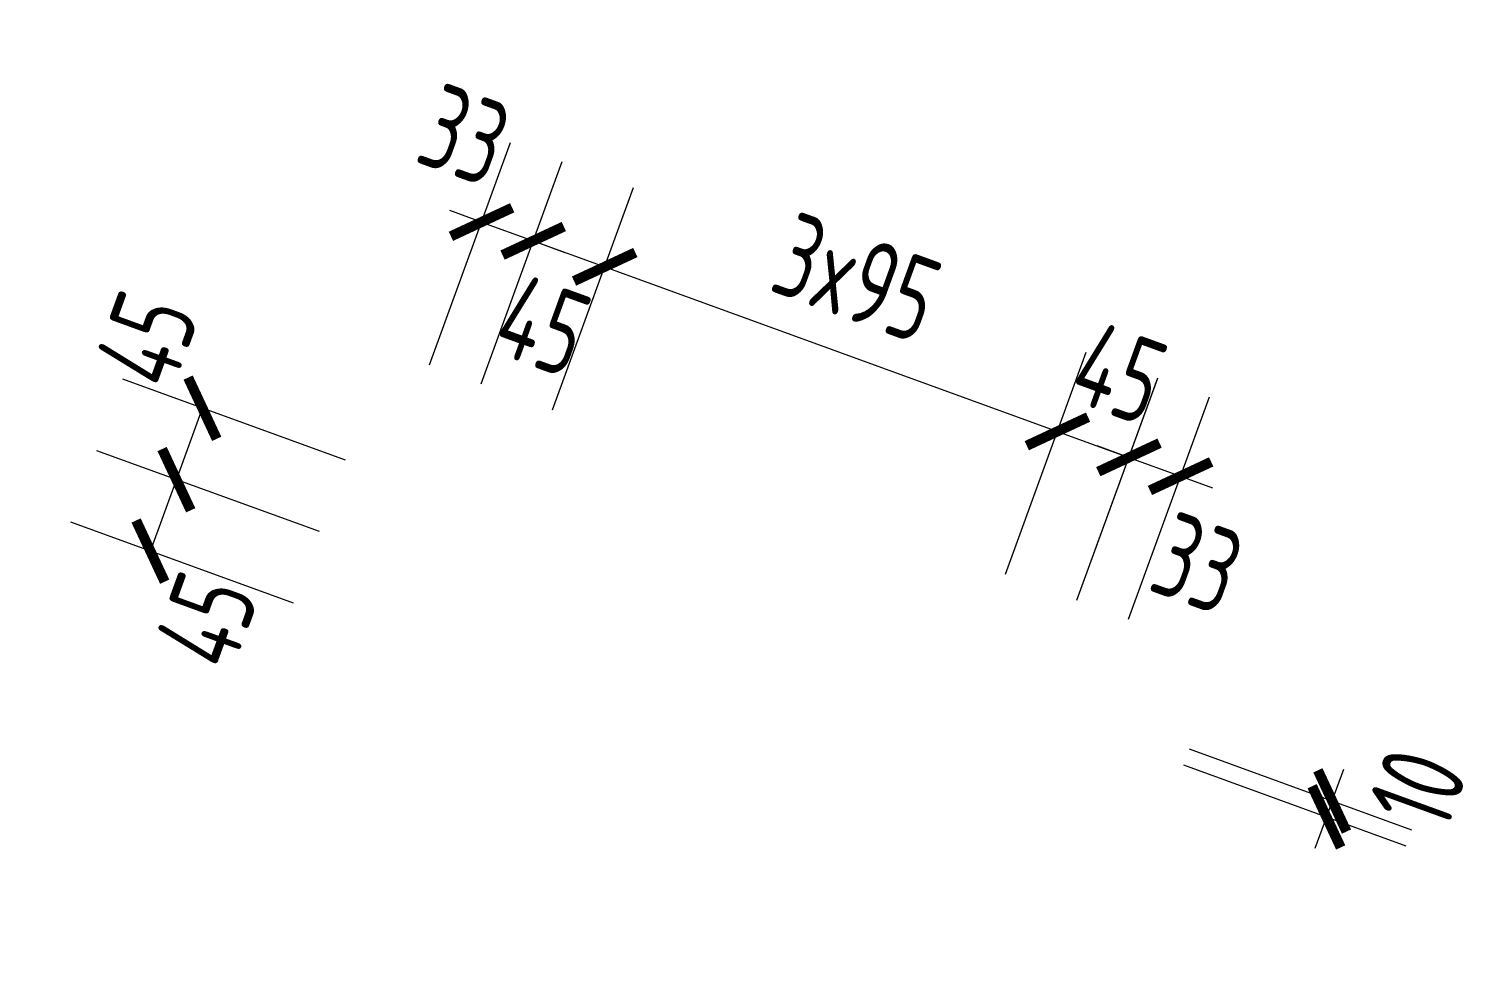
# Model space of a CAD drawing. Header units: millimetres. Extents: x 1089227 to 13101469, y 618865 to 10240562.
# Drawn here: x 2682034 to 2686316, y 7017499 to 7020258 of the extents above; entities that cross this region are included whole.
import ezdxf

# ---------------------------------------------------------------- set-up
doc = ezdxf.new("R2010")
doc.units = ezdxf.units.MM
doc.header["$LTSCALE"] = 1000
doc.header["$PDMODE"] = 3
doc.header["$PDSIZE"] = 200
doc.linetypes.add('HIDDEN', pattern=[0.375, 0.25, -0.125])
doc.linetypes.add('实线', pattern=[0])
doc.layers.get('0').update_dxf_attribs({"linetype": 'CONTINUOUS'})
doc.layers.get('Defpoints').update_dxf_attribs({"linetype": 'CONTINUOUS'})
doc.layers.add('S-BEAM-DASH', color=4, linetype='HIDDEN', lineweight=0)
doc.layers.add('STNodeDetDraw-Dim', color=3, linetype='实线')
doc.styles.add('StTextStyleDim', font='yjkeng.shx', dxfattribs={"width": 0.7, "bigfont": 'yjkchn.shx'})
doc.dimstyles.new('StDimStyle', dxfattribs={"dimtxt": 250, "dimasz": 1, "dimexe": 2.5, "dimexo": 3, "dimgap": 1, "dimtad": 1, "dimdec": 0, "dimzin": 0, "dimdsep": 46, "dimtxsty": 'StTextStyleDim', "dimblk": 'ARCHTICK', "dimblk1": 'ARCHTICK', "dimblk2": 'ARCHTICK', "dimcen": 0.09, "dimadec": 0, "dimazin": 0, "dimtfac": 1, "dimtdec": 4, "dimtix": 1, "dimtmove": 2, "dimatfit": 3, "dimfxl": 0, "dimtolj": 1, "dimtzin": 0, "dimarcsym": 0})

# ---------------------------------------------------------------- blocks, each defined once
blk = doc.blocks.new('_ArchTick')
at = {"color": 0, "linetype": 'ByBlock', "const_width": 0.3}
blk.add_lwpolyline([(-0.707, -0.707), (0.707, 0.707)], dxfattribs=at)
blk = doc.blocks.new('*D2353')
at = {"layer": 'Defpoints', "color": 0, "transparency": 16777216}
for p in [(3180132.5, -1511541.5), (3179425, -1511838.6), (3179518.2, -1511971.7)]:
    blk.add_point(p, dxfattribs=at)
at = {"layer": 'STNodeDetDraw-Dim', "color": 0, "lineweight": -2, "transparency": 16777216}
for p, q in [((3179670.7, -1511666.5), (3180244.1, -1511265)), ((3180039.3, -1511408.4), (3179981.9, -1511326.5)), ((3179763.9, -1511799.6), (3180337.3, -1511398.1)), ((3180039.3, -1511408.4), (3180132.5, -1511541.5)), ((3180132.5, -1511541.5), (3180189.9, -1511623.4))]:
    blk.add_line(p, q, dxfattribs=at)
at = {"layer": 'STNodeDetDraw-Dim', "color": 0, "lineweight": -2, "transparency": 16777216, "xscale": 100, "yscale": 100, "zscale": 100}
for p, rotation in [((3180039.3, -1511408.4), 305.0053220653292), ((3180132.5, -1511541.5), 125.0053220653292)]:
    blk.add_blockref('_ArchTick', p, dxfattribs=dict(at, rotation=rotation))
at = {"layer": 'STNodeDetDraw-Dim', "color": 7, "transparency": 16777216, "insert": (3180145.8, -1511168.2), "char_height": 250, "attachment_point": 5, "rotation": 305.0053, "style": 'StTextStyleDim'}
blk.add_mtext('\\A1;33', dxfattribs=at)
blk = doc.blocks.new('*D2354')
at = {"layer": 'Defpoints', "color": 0, "transparency": 16777216}
for p in [(3180261.6, -1511725.8), (3179518.2, -1511971.7), (3179647.3, -1512156)]:
    blk.add_point(p, dxfattribs=at)
at = {"layer": 'STNodeDetDraw-Dim', "color": 0, "lineweight": -2, "transparency": 16777216}
for p, q in [((3179763.9, -1511799.6), (3180337.3, -1511398.1)), ((3180132.5, -1511541.5), (3180261.6, -1511725.8)), ((3179893, -1511983.9), (3180466.4, -1511582.4))]:
    blk.add_line(p, q, dxfattribs=at)
at = {"layer": 'STNodeDetDraw-Dim', "color": 0, "lineweight": -2, "transparency": 16777216, "xscale": 100, "yscale": 100, "zscale": 100}
for p, rotation in [((3180132.5, -1511541.5), 125.0053220653262), ((3180261.6, -1511725.8), 305.0053220653263)]:
    blk.add_blockref('_ArchTick', p, dxfattribs=dict(at, rotation=rotation))
at = {"layer": 'STNodeDetDraw-Dim', "color": 7, "transparency": 16777216, "insert": (3180012.8, -1511762.7), "char_height": 250, "attachment_point": 5, "rotation": 305.0053, "style": 'StTextStyleDim'}
blk.add_mtext('\\A1;45', dxfattribs=at)
blk = doc.blocks.new('*D2355')
at = {"layer": 'Defpoints', "color": 0, "transparency": 16777216}
for p in [(3179647.3, -1512156), (3181079, -1512893), (3180464.7, -1513323.3)]:
    blk.add_point(p, dxfattribs=at)
at = {"layer": 'STNodeDetDraw-Dim', "color": 0, "lineweight": -2, "transparency": 16777216}
for p, q in [((3179893, -1511983.9), (3180466.4, -1511582.4)), ((3180261.6, -1511725.8), (3181079, -1512893)), ((3180710.5, -1513151.2), (3181283.8, -1512749.6))]:
    blk.add_line(p, q, dxfattribs=at)
at = {"layer": 'STNodeDetDraw-Dim', "color": 0, "lineweight": -2, "transparency": 16777216, "xscale": 100, "yscale": 100, "zscale": 100}
for p, rotation in [((3180261.6, -1511725.8), 125.0053220653283), ((3181079, -1512893), 305.0053220653283)]:
    blk.add_blockref('_ArchTick', p, dxfattribs=dict(at, rotation=rotation))
at = {"layer": 'STNodeDetDraw-Dim', "color": 7, "transparency": 16777216, "insert": (3180854.6, -1512180.3), "char_height": 250, "attachment_point": 5, "rotation": 305.0053, "style": 'StTextStyleDim'}
blk.add_mtext('\\A1;3x95', dxfattribs=at)
blk = doc.blocks.new('*D2356')
at = {"layer": 'Defpoints', "color": 0, "transparency": 16777216}
for p in [(3181208.1, -1513077.3), (3180464.7, -1513323.3), (3180593.8, -1513507.6)]:
    blk.add_point(p, dxfattribs=at)
at = {"layer": 'STNodeDetDraw-Dim', "color": 0, "lineweight": -2, "transparency": 16777216}
for p, q in [((3180710.5, -1513151.2), (3181283.8, -1512749.6)), ((3181079, -1512893), (3181208.1, -1513077.3)), ((3180839.5, -1513335.5), (3181412.9, -1512933.9))]:
    blk.add_line(p, q, dxfattribs=at)
at = {"layer": 'STNodeDetDraw-Dim', "color": 0, "lineweight": -2, "transparency": 16777216, "xscale": 100, "yscale": 100, "zscale": 100}
for p, rotation in [((3181079, -1512893), 125.0053220653262), ((3181208.1, -1513077.3), 305.0053220653263)]:
    blk.add_blockref('_ArchTick', p, dxfattribs=dict(at, rotation=rotation))
at = {"layer": 'STNodeDetDraw-Dim', "color": 7, "transparency": 16777216, "insert": (3181327.9, -1512856.1), "char_height": 250, "attachment_point": 5, "rotation": 305.0053, "style": 'StTextStyleDim'}
blk.add_mtext('\\A1;45', dxfattribs=at)
blk = doc.blocks.new('*D2357')
at = {"layer": 'Defpoints', "color": 0, "transparency": 16777216}
for p in [(3181301.3, -1513210.4), (3180593.8, -1513507.6), (3180687, -1513640.7)]:
    blk.add_point(p, dxfattribs=at)
at = {"layer": 'STNodeDetDraw-Dim', "color": 0, "lineweight": -2, "transparency": 16777216}
for p, q in [((3180839.5, -1513335.5), (3181412.9, -1512933.9)), ((3181208.1, -1513077.3), (3181150.8, -1512995.4)), ((3180932.7, -1513468.6), (3181506.1, -1513067)), ((3181208.1, -1513077.3), (3181301.3, -1513210.4)), ((3181301.3, -1513210.4), (3181358.7, -1513292.3))]:
    blk.add_line(p, q, dxfattribs=at)
at = {"layer": 'STNodeDetDraw-Dim', "color": 0, "lineweight": -2, "transparency": 16777216, "xscale": 100, "yscale": 100, "zscale": 100}
for p, rotation in [((3181208.1, -1513077.3), 305.0053220653292), ((3181301.3, -1513210.4), 125.0053220653292)]:
    blk.add_blockref('_ArchTick', p, dxfattribs=dict(at, rotation=rotation))
at = {"layer": 'STNodeDetDraw-Dim', "color": 7, "transparency": 16777216, "insert": (3181194.8, -1513450.6), "char_height": 250, "attachment_point": 5, "rotation": 305.0053, "style": 'StTextStyleDim'}
blk.add_mtext('\\A1;33', dxfattribs=at)
blk = doc.blocks.new('*D2358')
at = {"layer": 'Defpoints', "color": 0, "transparency": 16777216}
for p in [(3180646.1, -1513669.3), (3180687, -1513640.7), (3181076.3, -1514283.7)]:
    blk.add_point(p, dxfattribs=at)
at = {"layer": 'STNodeDetDraw-Dim', "color": 0, "lineweight": -2, "transparency": 16777216}
for p, q in [((3180859.1, -1513886.4), (3181260.7, -1514459.8)), ((3180818.2, -1513915.1), (3181219.7, -1514488.4)), ((3181117.3, -1514255), (3181199.2, -1514197.6)), ((3181117.3, -1514255), (3181076.3, -1514283.7)), ((3181076.3, -1514283.7), (3180994.4, -1514341))]:
    blk.add_line(p, q, dxfattribs=at)
at = {"layer": 'STNodeDetDraw-Dim', "color": 0, "lineweight": -2, "transparency": 16777216, "xscale": 100, "yscale": 100, "zscale": 100}
for p, rotation in [((3181117.3, -1514255), 215.005322065336), ((3181076.3, -1514283.7), 35.00532206533596)]:
    blk.add_blockref('_ArchTick', p, dxfattribs=dict(at, rotation=rotation))
at = {"layer": 'STNodeDetDraw-Dim', "color": 7, "transparency": 16777216, "insert": (3181346.4, -1514369.2), "char_height": 250, "attachment_point": 5, "rotation": 35.0053, "style": 'StTextStyleDim'}
blk.add_mtext('\\A1;10', dxfattribs=at)
blk = doc.blocks.new('*D2359')
at = {"layer": 'Defpoints', "color": 0, "transparency": 16777216}
for p in [(3178862.7, -1511515.2), (3179292.9, -1512129.5), (3179108.6, -1512258.6)]:
    blk.add_point(p, dxfattribs=at)
at = {"layer": 'STNodeDetDraw-Dim', "color": 0, "lineweight": -2, "transparency": 16777216}
for p, q in [((3179120.9, -1511883.8), (3178719.3, -1511310.4)), ((3178936.6, -1512012.8), (3178535, -1511439.5)), ((3178678.4, -1511644.2), (3178862.7, -1511515.2))]:
    blk.add_line(p, q, dxfattribs=at)
at = {"layer": 'STNodeDetDraw-Dim', "color": 0, "lineweight": -2, "transparency": 16777216, "xscale": 100, "yscale": 100, "zscale": 100}
for p, rotation in [((3178862.7, -1511515.2), 35.00532206532623), ((3178678.4, -1511644.2), 215.0053220653262)]:
    blk.add_blockref('_ArchTick', p, dxfattribs=dict(at, rotation=rotation))
at = {"layer": 'STNodeDetDraw-Dim', "color": 7, "transparency": 16777216, "insert": (3178696.4, -1511906.3), "char_height": 250, "attachment_point": 5, "rotation": 35.0053, "style": 'StTextStyleDim'}
blk.add_mtext('\\A1;45', dxfattribs=at)
blk = doc.blocks.new('*D2360')
at = {"layer": 'Defpoints', "color": 0, "transparency": 16777216}
for p in [(3179047, -1511386.1), (3179477.2, -1512000.4), (3179292.9, -1512129.5)]:
    blk.add_point(p, dxfattribs=at)
at = {"layer": 'STNodeDetDraw-Dim', "color": 0, "lineweight": -2, "transparency": 16777216}
for p, q in [((3179305.1, -1511754.7), (3178903.6, -1511181.3)), ((3179120.9, -1511883.8), (3178719.3, -1511310.4)), ((3178862.7, -1511515.2), (3179047, -1511386.1))]:
    blk.add_line(p, q, dxfattribs=at)
at = {"layer": 'STNodeDetDraw-Dim', "color": 0, "lineweight": -2, "transparency": 16777216, "xscale": 100, "yscale": 100, "zscale": 100}
for p, rotation in [((3179047, -1511386.1), 35.00532206532623), ((3178862.7, -1511515.2), 215.0053220653262)]:
    blk.add_blockref('_ArchTick', p, dxfattribs=dict(at, rotation=rotation))
at = {"layer": 'STNodeDetDraw-Dim', "color": 7, "transparency": 16777216, "insert": (3179029, -1511124), "char_height": 250, "attachment_point": 5, "rotation": 35.0053, "style": 'StTextStyleDim'}
blk.add_mtext('\\A1;45', dxfattribs=at)
blk = doc.blocks.new('A$C3E0815E3')
at = {"layer": 'STNodeDetDraw-Dim'}
for base, p1, p2, angle, picture, middle, set_off in [((-3426.2, 6163.4), (-3651.2, 5413.4), (-3426.2, 5413.4), 0, '*D2360', (-3290.5, 6388.4), (-1740369.2, 3067806.2)), ((-2626.1645512, 5413.3928233), (-3376.1645512, 5575.8928233), (-3376.1645512, 5413.3928233), 270, '*D2353', (-2401.1645512, 5711.508208), (-1740369.1815401, 3067806.2144932)), ((-3651.2, 6163.4), (-3876.2, 5413.4), (-3651.2, 5413.4), 0, '*D2359', (-4011.8, 5938.4), (-1740369.2, 3067806.2)), ((-2626.2, 5188.4), (-3376.2, 5413.4), (-3376.2, 5188.4), 270, '*D2354', (-2851.2, 5300.9), (-1740369.2, 3067806.2)), ((-2626.2, 3538.4), (-3376.2, 3763.4), (-3376.2, 3538.4), 270, '*D2356', (-2401.2, 3650.9), (-1740369.2, 3067806.2)), ((-2626.1645512, 3375.8928233), (-3376.1645512, 3538.3928233), (-3376.1645512, 3375.8928233), 270, '*D2357', (-2851.1645512, 3240.2774387), (-1740369.1815401, 3067806.2144932)), ((-3426.2, 2625.9), (-3376.2, 3375.9), (-3426.2, 3375.9), 180, '*D2358', (-3254, 2400.9), (-1740369.2, 3067806.2))]:
    dim = blk.add_linear_dim(base=base, p1=p1, p2=p2, angle=angle, dimstyle='StDimStyle', override={"dimscale": 100, "dimtxt": 2.5, "dimtih": 0, "dimlfac": 0.2, "dimtxsty": 'StTextStyleDim', "dimblk": 'ArchTick', "dimblk1": 'ArchTick', "dimblk2": 'ArchTick', "dimclrt": 7, "dimarcsym": 2}, dxfattribs=at)
    dim.commit()
    dim.dimension.update_dxf_attribs({"geometry": picture, "text_midpoint": middle, "dimtype": 129, "insert": set_off})
dim = blk.add_aligned_dim(p1=(-3376.2, 5188.4), p2=(-3376.2, 3763.4), distance=750, text='3x95', dimstyle='StDimStyle', override={"dimscale": 100, "dimtxt": 2.5, "dimtih": 0, "dimlfac": 0.2, "dimtxsty": 'StTextStyleDim', "dimblk": 'ArchTick', "dimblk1": 'ArchTick', "dimblk2": 'ArchTick', "dimclrt": 7, "dimarcsym": 2}, dxfattribs=at)
dim.commit()
dim.dimension.update_dxf_attribs({"geometry": '*D2355', "text_midpoint": (-2401.2, 4475.9), "insert": (-1740369.2, 3067806.2)})

msp = doc.modelspace()

# ---------------------------------------------------------------- block references
at = {"layer": 'S-BEAM-DASH', "rotation": 35.00532206532376}
msp.add_blockref('A$C3E0815E3', (2396971.679, 4918972.413), dxfattribs=at)

doc.saveas('drawing.dxf')
